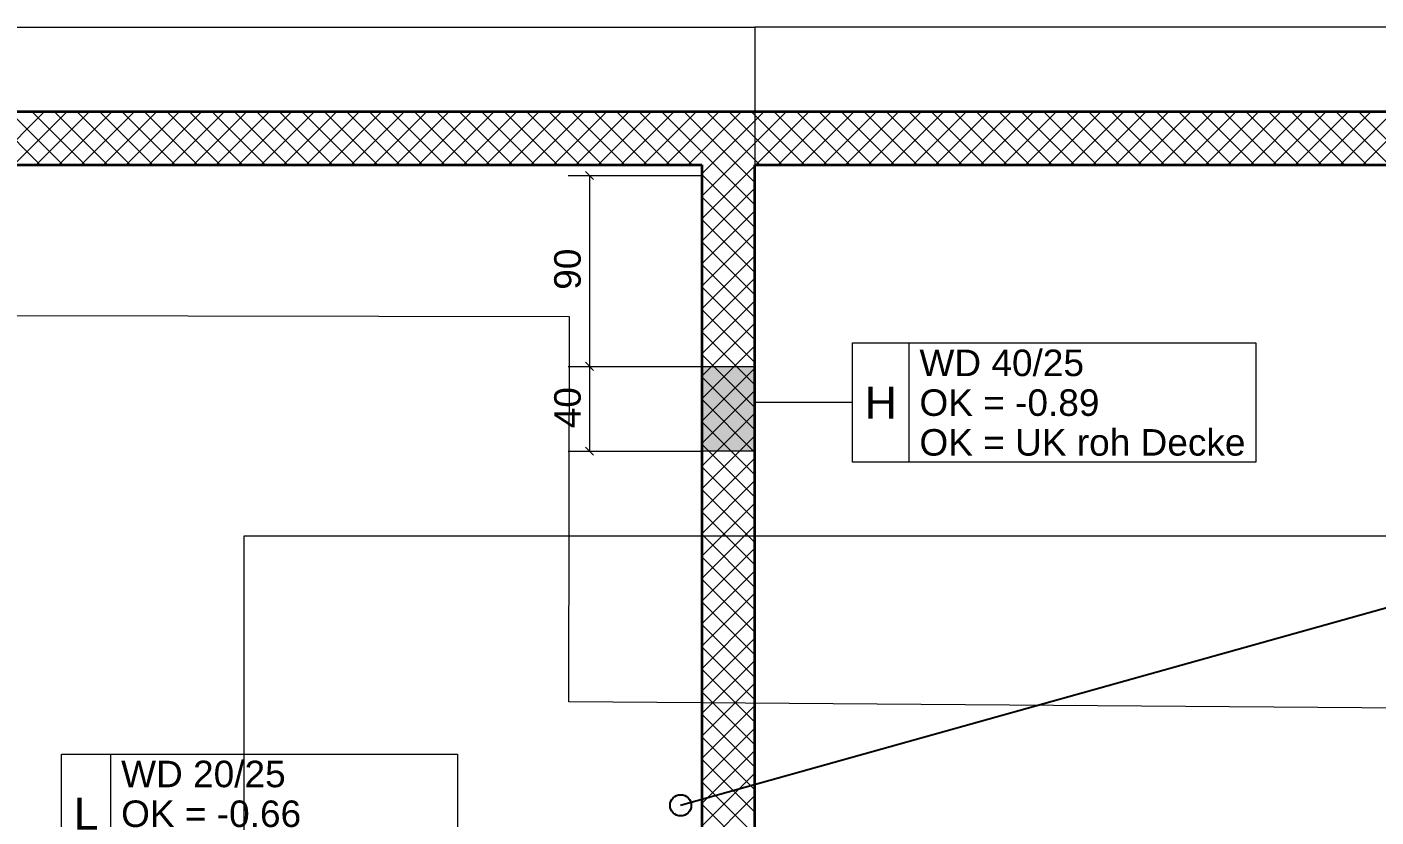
# Model space of a CAD drawing. Extents: x 885 to 2021, y 330 to 1122.
# Drawn here: x 1140.1 to 1267.4, y 771.1 to 845.6 of the extents above; entities that cross this region are included whole.
import ezdxf
from ezdxf.lldxf.tags import DXFTag

# ---------------------------------------------------------------- set-up
doc = ezdxf.new("R2010")
doc.units = 0
doc.layers.get('0').update_dxf_attribs({"lineweight": 18})
for name, color, linetype, lineweight in [('000 Kataster Abbruch', 7, 'Continuous', 25), ('010 Aussenwände Bauteilschraffuren Neu', 7, 'Continuous', 25), ('010 Aussenwände Neu', 7, 'Continuous', 25), ('015 Innenwände Bauteilschraffuren Neu', 7, 'Continuous', 25), ('015 Innenwände Neu', 7, 'Continuous', 25), ('027 Oberhalb Neu', 7, 'Continuous', 25), ('030 Bodenaufbauten Neu', 7, 'Continuous', 25), ('035 Decken Neu', 7, 'Continuous', 25), ('080 Raum Innen Kontur Neu', 7, 'Continuous', 25)]:
    doc.layers.add(name, color=color, linetype=linetype, lineweight=lineweight)
for name, color, linetype, lineweight, true_color in [('A_Durchbruchbeschriftung', 7, 'Continuous', 18, 0x008080), ('A_Mass_Aussparungen', 7, 'Continuous', 18, 0x0080ff), ('A_Wanddurchbruch', 7, 'Continuous', 18, 0x008080), ('S_Schmutzwasser_Einlage', 7, 'fein_strichliert-A0T8DHYQAL', 25, 0xcc6600)]:
    doc.layers.add(name, color=color, linetype=linetype, lineweight=lineweight, true_color=true_color)
doc.styles.get("Standard").update_dxf_attribs({"font": 'arial.ttf'})
tags = doc.linetypes.add('fein_strichliert-A0T8DHYQAL', pattern=[4, 1, -2, 1]).pattern_tags.tags
tags[8:9] = [DXFTag(74, 4), DXFTag(75, 0), DXFTag(340, '0'), DXFTag(46, 0.0), DXFTag(50, 0.0), DXFTag(44, 0.0), DXFTag(45, 0.0)]
tags[6:7] = [DXFTag(74, 4), DXFTag(75, 0), DXFTag(340, '0'), DXFTag(46, 0.0), DXFTag(50, 0.0), DXFTag(44, 0.0), DXFTag(45, 0.0)]
tags[4:5] = [DXFTag(74, 4), DXFTag(75, 0), DXFTag(340, '0'), DXFTag(46, 0.0), DXFTag(50, 0.0), DXFTag(44, 0.0), DXFTag(45, 0.0)]
tags = doc.linetypes.add('Strich 2_1mm', pattern=[0.003, 0.002, -0.001]).pattern_tags.tags
tags[6:7] = [DXFTag(74, 4), DXFTag(75, 0), DXFTag(340, '0'), DXFTag(46, 1.0), DXFTag(50, 0.0), DXFTag(44, 0.0), DXFTag(45, 0.0)]
tags[4:5] = [DXFTag(74, 4), DXFTag(75, 0), DXFTag(340, '0'), DXFTag(46, 1.0), DXFTag(50, 0.0), DXFTag(44, 0.0), DXFTag(45, 0.0)]
tags = doc.linetypes.add('Strichpunkt 3_1_1mm Achsen', pattern=[0.005, 0.003, -0.001, 0, -0.001]).pattern_tags.tags
tags[10:11] = [DXFTag(74, 4), DXFTag(75, 0), DXFTag(340, '0'), DXFTag(46, 1.0), DXFTag(50, 0.0), DXFTag(44, 0.0), DXFTag(45, 0.0)]
tags[8:9] = [DXFTag(74, 4), DXFTag(75, 0), DXFTag(340, '0'), DXFTag(46, 1.0), DXFTag(50, 0.0), DXFTag(44, 0.0), DXFTag(45, 0.0)]
tags[6:7] = [DXFTag(74, 4), DXFTag(75, 0), DXFTag(340, '0'), DXFTag(46, 1.0), DXFTag(50, 0.0), DXFTag(44, 0.0), DXFTag(45, 0.0)]
tags[4:5] = [DXFTag(74, 4), DXFTag(75, 0), DXFTag(340, '0'), DXFTag(46, 1.0), DXFTag(50, 0.0), DXFTag(44, 0.0), DXFTag(45, 0.0)]
tags = doc.linetypes.add('Strichpunkt 6_2_2mm Schnitt', pattern=[0.5, 0.3, -0.1, 0, -0.1]).pattern_tags.tags
tags[10:11] = [DXFTag(74, 4), DXFTag(75, 0), DXFTag(340, '0'), DXFTag(46, 1.0), DXFTag(50, 0.0), DXFTag(44, 0.0), DXFTag(45, 0.0)]
tags[8:9] = [DXFTag(74, 4), DXFTag(75, 0), DXFTag(340, '0'), DXFTag(46, 1.0), DXFTag(50, 0.0), DXFTag(44, 0.0), DXFTag(45, 0.0)]
tags[6:7] = [DXFTag(74, 4), DXFTag(75, 0), DXFTag(340, '0'), DXFTag(46, 1.0), DXFTag(50, 0.0), DXFTag(44, 0.0), DXFTag(45, 0.0)]
tags[4:5] = [DXFTag(74, 4), DXFTag(75, 0), DXFTag(340, '0'), DXFTag(46, 1.0), DXFTag(50, 0.0), DXFTag(44, 0.0), DXFTag(45, 0.0)]
tags = doc.linetypes.add('Unsichtbare Linie', pattern='A,0,[1,5773_032 -1.UG1.shx,S=10,R=0,X=0,Y=0],-10,0', length=10).pattern_tags.tags
tags[14:15] = [DXFTag(74, 4), DXFTag(75, 0), DXFTag(340, '0'), DXFTag(46, 1.0), DXFTag(50, 0.0), DXFTag(44, 0.0), DXFTag(45, 0.0)]
tags[12:13] = [DXFTag(74, 4), DXFTag(75, 0), DXFTag(340, '0'), DXFTag(46, 1.0), DXFTag(50, 0.0), DXFTag(44, 0.0), DXFTag(45, 0.0)]

# ---------------------------------------------------------------- blocks, each defined once
blk = doc.blocks.new('Referenz-A0T8DHYSAL', base_point=(1035.58, 400))
at = {"layer": 'S_Schmutzwasser_Einlage', "color": 0, "linetype": 'fein_strichliert-A0T8DHYQAL', "lineweight": -2, "ltscale": 0.25}
blk.add_line((1286.01, 795.74), (1201.78, 772.2), dxfattribs=at)
blk.add_circle((1201.78, 772.2), 1, dxfattribs=at)
blk = doc.blocks.new('Referenz-A0T8DHYUAL', base_point=(896.59, 372.19))
at = {"layer": '000 Kataster Abbruch', "color": 0, "linetype": 'Strich 2_1mm', "lineweight": 13, "ltscale": 0.002197}
for p, q in [((1191.28, 818.28), (1119.8, 818.41)), ((1191.22, 781.95), (1191.28, 818.28)), ((1287.43, 781.25), (1191.22, 781.95))]:
    blk.add_line(p, q, dxfattribs=at)
at = {"layer": '010 Aussenwände Bauteilschraffuren Neu', "color": 0, "linetype": 'Continuous', "lineweight": 0, "ltscale": 0.0169}
for p, q in [((1141.36, 832.6), (1136.36, 837.6)), ((1136.74, 832.6), (1141.74, 837.6)), ((1143.48, 832.6), (1138.48, 837.6)), ((1138.86, 832.6), (1143.86, 837.6)), ((1145.6, 832.6), (1140.6, 837.6)), ((1140.98, 832.6), (1145.98, 837.6)), ((1147.72, 832.6), (1142.72, 837.6)), ((1143.1, 832.6), (1148.1, 837.6)), ((1149.84, 832.6), (1144.84, 837.6)), ((1145.22, 832.6), (1150.22, 837.6)), ((1151.97, 832.6), (1146.97, 837.6)), ((1147.34, 832.6), (1152.34, 837.6)), ((1154.09, 832.6), (1149.09, 837.6)), ((1149.47, 832.6), (1154.47, 837.6)), ((1156.21, 832.6), (1151.21, 837.6)), ((1151.59, 832.6), (1156.59, 837.6)), ((1158.33, 832.6), (1153.33, 837.6)), ((1153.71, 832.6), (1158.71, 837.6)), ((1160.45, 832.6), (1155.45, 837.6)), ((1155.83, 832.6), (1160.83, 837.6)), ((1162.57, 832.6), (1157.57, 837.6)), ((1157.95, 832.6), (1162.95, 837.6)), ((1164.69, 832.6), (1159.69, 837.6)), ((1160.07, 832.6), (1165.07, 837.6)), ((1166.81, 832.6), (1161.81, 837.6)), ((1162.19, 832.6), (1167.19, 837.6)), ((1168.94, 832.6), (1163.94, 837.6)), ((1164.31, 832.6), (1169.31, 837.6)), ((1171.06, 832.6), (1166.06, 837.6)), ((1166.44, 832.6), (1171.44, 837.6)), ((1173.18, 832.6), (1168.18, 837.6)), ((1168.56, 832.6), (1173.56, 837.6)), ((1175.3, 832.6), (1170.3, 837.6)), ((1170.68, 832.6), (1175.68, 837.6)), ((1177.42, 832.6), (1172.42, 837.6)), ((1172.8, 832.6), (1177.8, 837.6)), ((1179.54, 832.6), (1174.54, 837.6)), ((1174.92, 832.6), (1179.92, 837.6)), ((1181.66, 832.6), (1176.66, 837.6)), ((1177.04, 832.6), (1182.04, 837.6)), ((1183.78, 832.6), (1178.78, 837.6)), ((1179.16, 832.6), (1184.16, 837.6)), ((1185.91, 832.6), (1180.91, 837.6)), ((1181.29, 832.6), (1186.29, 837.6)), ((1188.03, 832.6), (1183.03, 837.6)), ((1183.41, 832.6), (1188.41, 837.6)), ((1190.15, 832.6), (1185.15, 837.6)), ((1185.53, 832.6), (1190.53, 837.6)), ((1192.27, 832.6), (1187.27, 837.6)), ((1187.65, 832.6), (1192.65, 837.6)), ((1194.39, 832.6), (1189.39, 837.6)), ((1189.77, 832.6), (1194.77, 837.6)), ((1196.51, 832.6), (1191.51, 837.6)), ((1191.89, 832.6), (1196.89, 837.6)), ((1198.63, 832.6), (1193.63, 837.6)), ((1194.01, 832.6), (1199.01, 837.6)), ((1200.76, 832.6), (1195.76, 837.6)), ((1196.13, 832.6), (1201.13, 837.6)), ((1202.88, 832.6), (1197.88, 837.6)), ((1198.26, 832.6), (1203.26, 837.6)), ((1205, 832.6), (1200, 837.6)), ((1200.38, 832.6), (1205.38, 837.6)), ((1207.12, 832.6), (1202.12, 837.6)), ((1202.5, 832.6), (1207.5, 837.6)), ((1209.24, 832.6), (1204.24, 837.6)), ((1204.62, 832.6), (1209.62, 837.6)), ((1211.36, 832.6), (1206.36, 837.6)), ((1206.74, 832.6), (1211.74, 837.6)), ((1213.48, 832.6), (1208.48, 837.6)), ((1208.86, 832.6), (1213.86, 837.6)), ((1215.6, 832.6), (1210.6, 837.6)), ((1210.98, 832.6), (1215.98, 837.6)), ((1217.73, 832.6), (1212.73, 837.6)), ((1213.11, 832.6), (1218.11, 837.6)), ((1219.85, 832.6), (1214.85, 837.6)), ((1215.23, 832.6), (1220.23, 837.6)), ((1221.97, 832.6), (1216.97, 837.6)), ((1217.35, 832.6), (1222.35, 837.6)), ((1224.09, 832.6), (1219.09, 837.6)), ((1219.47, 832.6), (1224.47, 837.6)), ((1226.21, 832.6), (1221.21, 837.6)), ((1221.59, 832.6), (1226.59, 837.6)), ((1228.33, 832.6), (1223.33, 837.6)), ((1223.71, 832.6), (1228.71, 837.6)), ((1230.45, 832.6), (1225.45, 837.6)), ((1225.83, 832.6), (1230.83, 837.6)), ((1232.58, 832.6), (1227.58, 837.6)), ((1227.95, 832.6), (1232.95, 837.6)), ((1234.7, 832.6), (1229.7, 837.6)), ((1230.08, 832.6), (1235.08, 837.6)), ((1236.82, 832.6), (1231.82, 837.6)), ((1232.2, 832.6), (1237.2, 837.6)), ((1238.94, 832.6), (1233.94, 837.6)), ((1234.32, 832.6), (1239.32, 837.6)), ((1241.06, 832.6), (1236.06, 837.6)), ((1236.44, 832.6), (1241.44, 837.6)), ((1243.18, 832.6), (1238.18, 837.6)), ((1238.56, 832.6), (1243.56, 837.6)), ((1245.3, 832.6), (1240.3, 837.6)), ((1240.68, 832.6), (1245.68, 837.6)), ((1247.42, 832.6), (1242.42, 837.6)), ((1242.8, 832.6), (1247.8, 837.6)), ((1249.55, 832.6), (1244.55, 837.6)), ((1244.93, 832.6), (1249.93, 837.6)), ((1251.67, 832.6), (1246.67, 837.6)), ((1247.05, 832.6), (1252.05, 837.6)), ((1253.79, 832.6), (1248.79, 837.6)), ((1249.17, 832.6), (1254.17, 837.6)), ((1255.91, 832.6), (1250.91, 837.6)), ((1251.29, 832.6), (1256.29, 837.6)), ((1258.03, 832.6), (1253.03, 837.6)), ((1253.41, 832.6), (1258.41, 837.6)), ((1260.15, 832.6), (1255.15, 837.6)), ((1255.53, 832.6), (1260.53, 837.6)), ((1262.27, 832.6), (1257.27, 837.6)), ((1257.65, 832.6), (1262.65, 837.6)), ((1264.4, 832.6), (1259.4, 837.6)), ((1259.77, 832.6), (1264.77, 837.6)), ((1266.52, 832.6), (1261.52, 837.6)), ((1261.9, 832.6), (1266.9, 837.6)), ((1268.64, 832.6), (1263.64, 837.6)), ((1264.02, 832.6), (1269.02, 837.6)), ((1270.76, 832.6), (1265.76, 837.6)), ((1266.14, 832.6), (1271.14, 837.6))]:
    blk.add_line(p, q, dxfattribs=at)
at = {"layer": '010 Aussenwände Neu', "color": 0, "lineweight": 35}
for p, q in [((1527.88, 837.6), (1085.58, 837.6)), ((1085.58, 832.6), (1203.78, 832.6)), ((1208.78, 832.6), (1382.38, 832.6))]:
    blk.add_line(p, q, dxfattribs=at)
at = {"layer": '015 Innenwände Bauteilschraffuren Neu', "color": 0, "linetype": 'Continuous', "lineweight": 0, "ltscale": 0.0169}
for p, q in [((1203.78, 831.76), (1204.62, 832.6)), ((1203.78, 829.64), (1206.74, 832.6)), ((1203.78, 827.52), (1208.78, 832.52)), ((1208.78, 828.82), (1205, 832.6)), ((1208.78, 830.94), (1207.12, 832.6)), ((1208.78, 826.7), (1203.78, 831.7)), ((1203.78, 825.4), (1208.78, 830.4)), ((1208.78, 824.58), (1203.78, 829.58)), ((1203.78, 823.28), (1208.78, 828.28)), ((1208.78, 822.46), (1203.78, 827.46)), ((1203.78, 821.15), (1208.78, 826.15)), ((1208.78, 820.34), (1203.78, 825.34)), ((1203.78, 819.03), (1208.78, 824.03)), ((1208.78, 818.22), (1203.78, 823.22)), ((1203.78, 816.91), (1208.78, 821.91)), ((1208.78, 816.09), (1203.78, 821.09)), ((1203.78, 814.79), (1208.78, 819.79)), ((1208.78, 813.97), (1203.78, 818.97)), ((1203.78, 812.67), (1208.78, 817.67)), ((1208.78, 811.85), (1203.78, 816.85)), ((1203.78, 810.55), (1208.78, 815.55)), ((1208.78, 809.73), (1203.78, 814.73)), ((1203.78, 808.43), (1208.78, 813.43)), ((1208.78, 807.61), (1203.78, 812.61)), ((1203.78, 806.31), (1208.78, 811.31)), ((1208.78, 805.49), (1203.78, 810.49)), ((1203.78, 804.18), (1208.78, 809.18)), ((1208.78, 803.37), (1203.78, 808.37)), ((1203.78, 802.06), (1208.78, 807.06)), ((1208.78, 801.25), (1203.78, 806.25)), ((1203.78, 799.94), (1208.78, 804.94)), ((1208.78, 799.12), (1203.78, 804.12)), ((1203.78, 797.82), (1208.78, 802.82)), ((1208.78, 797), (1203.78, 802)), ((1203.78, 795.7), (1208.78, 800.7)), ((1208.78, 794.88), (1203.78, 799.88)), ((1203.78, 793.58), (1208.78, 798.58)), ((1208.78, 792.76), (1203.78, 797.76)), ((1203.78, 791.46), (1208.78, 796.46)), ((1208.78, 790.64), (1203.78, 795.64)), ((1203.78, 789.33), (1208.78, 794.33)), ((1208.78, 788.52), (1203.78, 793.52)), ((1203.78, 787.21), (1208.78, 792.21)), ((1208.78, 786.4), (1203.78, 791.4)), ((1203.78, 785.09), (1208.78, 790.09)), ((1208.78, 784.27), (1203.78, 789.27)), ((1203.78, 782.97), (1208.78, 787.97)), ((1208.78, 782.15), (1203.78, 787.15)), ((1203.78, 780.85), (1208.78, 785.85)), ((1208.78, 780.03), (1203.78, 785.03)), ((1203.78, 778.73), (1208.78, 783.73)), ((1208.78, 777.91), (1203.78, 782.91)), ((1203.78, 776.61), (1208.78, 781.61)), ((1208.78, 775.79), (1203.78, 780.79)), ((1203.78, 774.49), (1208.78, 779.49)), ((1208.78, 773.67), (1203.78, 778.67)), ((1203.78, 772.36), (1208.78, 777.36)), ((1208.78, 771.55), (1203.78, 776.55)), ((1203.78, 770.24), (1208.78, 775.24)), ((1208.78, 769.43), (1203.78, 774.43)), ((1203.78, 768.12), (1208.78, 773.12)), ((1208.78, 767.3), (1203.78, 772.3))]:
    blk.add_line(p, q, dxfattribs=at)
at = {"layer": '015 Innenwände Neu', "color": 0, "lineweight": 35}
for p, q in [((1203.78, 832.6), (1203.78, 729.6)), ((1208.78, 729.6), (1208.78, 832.6))]:
    blk.add_line(p, q, dxfattribs=at)
at = {"layer": '027 Oberhalb Neu', "color": 0, "linetype": 'Strichpunkt 6_2_2mm Schnitt', "lineweight": 13, "ltscale": 0.0169}
for p, q in [((1597.08, 797.6), (1160.58, 797.6)), ((1160.58, 797.6), (1160.58, 758.2))]:
    blk.add_line(p, q, dxfattribs=at)
at = {"layer": '030 Bodenaufbauten Neu', "color": 0, "linetype": 'Continuous', "lineweight": 13, "ltscale": 0.0169}
for p, q in [((1085.58, 832.6), (1203.78, 832.6)), ((1203.78, 832.6), (1203.78, 749.6)), ((1208.78, 729.6), (1208.78, 832.6)), ((1208.78, 832.6), (1382.38, 832.6))]:
    blk.add_line(p, q, dxfattribs=at)
at = {"layer": '035 Decken Neu', "color": 0, "linetype": 'Strich 2_1mm', "lineweight": 13, "ltscale": 0.002197}
for p, q in [((1071.58, 845.6), (1208.78, 845.6)), ((1208.78, 845.6), (1208.78, 724.6)), ((1382.38, 845.6), (1208.78, 845.6)), ((1208.78, 845.6), (1208.78, 724.6)), ((1382.38, 845.6), (1208.78, 845.6)), ((1208.78, 845.6), (1208.78, 724.6))]:
    blk.add_line(p, q, dxfattribs=at)
at = {"layer": '035 Decken Neu', "color": 0, "linetype": 'Unsichtbare Linie', "lineweight": 13, "ltscale": 0.002197}
blk.add_line((1071.58, 845.6), (1208.78, 845.6), dxfattribs=at)
blk.add_line((1071.58, 845.6), (1208.78, 845.6), dxfattribs=at)
at = {"layer": '035 Decken Neu', "color": 0, "linetype": 'Unsichtbare Linie', "lineweight": 13, "ltscale": 0.0169}
blk.add_line((1387.38, 845.6), (1208.78, 845.6), dxfattribs=at)
blk.add_line((1387.38, 845.6), (1208.78, 845.6), dxfattribs=at)
at = {"layer": '035 Decken Neu', "color": 0, "linetype": 'Strichpunkt 3_1_1mm Achsen', "lineweight": 13, "ltscale": 0.002197}
blk.add_line((1527.88, 837.6), (1079.58, 837.6), dxfattribs=at)
at = {"layer": '080 Raum Innen Kontur Neu', "color": 0, "linetype": 'Continuous', "lineweight": 13, "ltscale": 0.0169}
for p, q in [((1203.78, 832.6), (1085.58, 832.6)), ((1203.78, 729.6), (1203.78, 832.6)), ((1208.78, 832.6), (1208.78, 729.6)), ((1382.38, 832.6), (1208.78, 832.6))]:
    blk.add_line(p, q, dxfattribs=at)
blk = doc.blocks.new('Durchbruch beschriften-A0T8DHZQAL', base_point=(1143.37, 729.6))
at = {"color": 0, "linetype": 'ByBlock', "lineweight": -2, "ltscale": 0.18}
for p, q in [((1143.37, 765.79), (1143.37, 777.04)), ((1143.37, 777.04), (1180.72, 777.04)), ((1148.02, 765.79), (1148.02, 777.04)), ((1180.72, 777.04), (1180.72, 765.79)), ((1143.37, 765.79), (1143.37, 729.6)), ((1180.72, 765.79), (1143.37, 765.79))]:
    blk.add_line(p, q, dxfattribs=at)
at = {"color": 0, "linetype": 'ByBlock', "lineweight": -2, "ltscale": 0.18, "char_height": 2.5, "attachment_point": 1}
for s, insert in [('{\\fArial; WD 20/25 }', (1148.02, 776.41)), ('{\\fArial; OK = -0.66 }', (1148.02, 772.66)), ('{\\fArial; OK = UK roh Decke }', (1148.02, 768.91))]:
    blk.add_mtext(s, dxfattribs=dict(at, insert=insert))
at = {"color": 5, "linetype": 'ByBlock', "lineweight": -2, "ltscale": 0.18, "true_color": 0x0000ff, "insert": (1144.53, 772.91), "char_height": 3, "attachment_point": 1}
blk.add_mtext('{\\fArial;L}', dxfattribs=at)
blk = doc.blocks.new('Wanddurchbruch-A0T8DI1GAL', base_point=(1203.78, 805.6))
at = {"color": 0, "linetype": 'ByBlock', "lineweight": -2, "ltscale": 0.18}
for p, q in [((1203.78, 813.6), (1208.78, 813.6)), ((1203.78, 805.6), (1203.78, 813.6)), ((1208.78, 813.6), (1208.78, 805.6)), ((1208.78, 805.6), (1203.78, 805.6))]:
    blk.add_line(p, q, dxfattribs=at)
at = {"color": 30, "linetype": 'ByBlock', "lineweight": -2, "ltscale": 0.18, "true_color": 0xe18000}
blk.add_solid([(1208.78, 813.6), (1203.78, 813.6), (1208.78, 805.6), (1203.78, 805.6)], dxfattribs=at)
blk = doc.blocks.new('Durchbruch beschriften-A0T8DI1IAL', base_point=(1208.78, 804.56))
at = {"color": 0, "linetype": 'ByBlock', "lineweight": -2, "ltscale": 0.18}
for p, q in [((1217.99, 804.56), (1217.99, 815.81)), ((1217.99, 815.81), (1256.04, 815.81)), ((1223.34, 804.56), (1223.34, 815.81)), ((1256.04, 815.81), (1256.04, 804.56)), ((1217.99, 810.18), (1208.78, 810.18)), ((1256.04, 804.56), (1217.99, 804.56))]:
    blk.add_line(p, q, dxfattribs=at)
at = {"color": 0, "linetype": 'ByBlock', "lineweight": -2, "ltscale": 0.18, "char_height": 2.5, "attachment_point": 1}
for s, insert in [('{\\fArial; WD 40/25 }', (1223.34, 815.18)), ('{\\fArial; OK = -0.89 }', (1223.34, 811.43)), ('{\\fArial; OK = UK roh Decke }', (1223.34, 807.68))]:
    blk.add_mtext(s, dxfattribs=dict(at, insert=insert))
at = {"color": 1, "linetype": 'ByBlock', "lineweight": -2, "ltscale": 0.18, "true_color": 0xff0000, "insert": (1219.15, 811.68), "char_height": 3, "attachment_point": 1}
blk.add_mtext('{\\fArial;H}', dxfattribs=at)
blk = doc.blocks.new('Maß-A0T8DI1SAL', base_point=(1189.85, 805.22))
at = {"color": 0, "linetype": 'ByBlock', "lineweight": -2, "ltscale": 0.18}
for p, q in [((1191.18, 831.6), (1203.78, 831.6)), ((1193.56, 831.22), (1192.8, 831.98)), ((1193.18, 831.6), (1193.18, 805.6)), ((1191.18, 813.6), (1203.78, 813.6)), ((1193.56, 813.22), (1192.8, 813.98)), ((1193.56, 805.22), (1192.8, 805.98)), ((1191.18, 805.6), (1203.78, 805.6))]:
    blk.add_line(p, q, dxfattribs=at)
at = {"color": 0, "linetype": 'ByBlock', "lineweight": -2, "ltscale": 0.18, "char_height": 2.5, "attachment_point": 1, "rotation": 90}
for s, insert in [('{\\fArial;90}', (1189.85, 820.82)), ('{\\fArial;40}', (1189.85, 807.76))]:
    blk.add_mtext(s, dxfattribs=dict(at, insert=insert))

msp = doc.modelspace()

# ---------------------------------------------------------------- block references
at = {"color": 8, "lineweight": 25, "ltscale": 0.25, "true_color": 0x808080}
for name, p in [('Referenz-A0T8DHYUAL', (896.59, 372.19)), ('Referenz-A0T8DHYSAL', (1035.58, 400))]:
    msp.add_blockref(name, p, dxfattribs=at)
at = {"layer": 'A_Durchbruchbeschriftung', "ltscale": 0.18}
for name, p in [('Durchbruch beschriften-A0T8DI1IAL', (1208.78, 804.56)), ('Durchbruch beschriften-A0T8DHZQAL', (1143.37, 729.6))]:
    msp.add_blockref(name, p, dxfattribs=at)
at = {"layer": 'A_Mass_Aussparungen', "ltscale": 0.18}
msp.add_blockref('Maß-A0T8DI1SAL', (1189.85, 805.22), dxfattribs=at)
at = {"layer": 'A_Wanddurchbruch', "ltscale": 0.18}
msp.add_blockref('Wanddurchbruch-A0T8DI1GAL', (1203.78, 805.6), dxfattribs=at)

doc.saveas('drawing.dxf')
